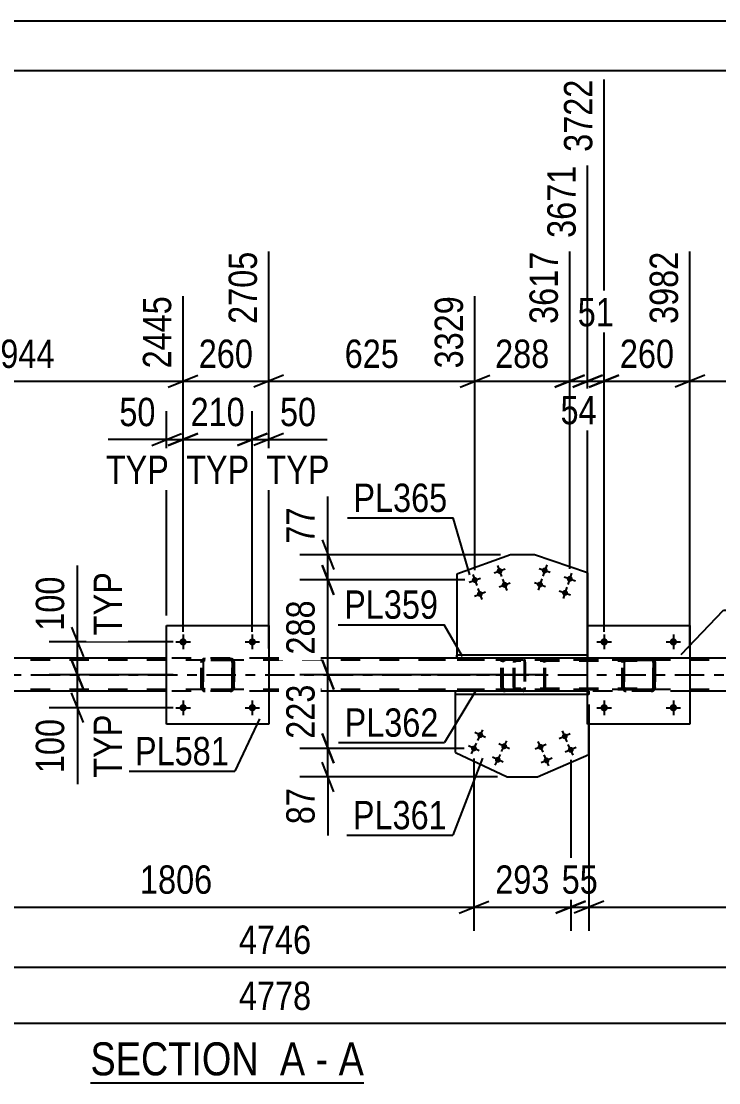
# Model space of a CAD drawing. Header units: millimetres. Extents: x 0 to 594, y 0 to 420.
# Drawn here: x 82.4 to 152.9, y 312.6 to 420 of the extents above; entities that cross this region are included whole.
import ezdxf

# ---------------------------------------------------------------- set-up
doc = ezdxf.new("R2010")
doc.units = ezdxf.units.MM
doc.linetypes.add('DXK_LINE_DOT2', pattern=[3.9198, 1.9599, -1.9599])
doc.linetypes.add('DXK_LINE_DOT3', pattern=[5.9187, 2.979, -0.9799, 0.9799, -0.9799])
doc.styles.add('Arial Narrow', font='ARIALN.TTF', dxfattribs={"height": 0.2})

# ---------------------------------------------------------------- blocks, each defined once
blk = doc.blocks.new('Unknown-570345895-1135 - 11720')
at = {"color": 5, "linetype": 'Continuous'}
for p, q in [((594, 420), (0, 420)), ((589, 415), (5, 415))]:
    blk.add_line(p, q, dxfattribs=at)
blk = doc.blocks.new('Unknown-570345895-11 - 4057')
at = {"color": 6, "linetype": 'Continuous'}
blk.add_line((89.39, 312.64), (117.03, 312.64), dxfattribs=at)
at = {"color": 0, "linetype": 'Continuous'}
for points in [[(107.49, 313.39), (107.49, 316.89), (89.39, 316.89), (89.39, 313.39)], [(111.1, 313.39), (111.1, 316.89), (108.54, 316.89), (108.54, 313.39)], [(113.43, 313.39), (113.43, 316.89), (112.15, 316.89), (112.15, 313.39)], [(117.03, 313.39), (117.03, 316.89), (114.48, 316.89), (114.48, 313.39)]]:
    blk.add_wipeout(points, dxfattribs=at)
at = {"color": 7, "linetype": 'Continuous', "style": 'Arial Narrow'}
for s, p in [('SECTION ', (89.39, 313.39)), ('A', (108.54, 313.39)), ('A', (114.48, 313.39)), ('-', (112.15, 313.39))]:
    blk.add_text(s, height=3.34, dxfattribs=at).set_placement(p)
blk = doc.blocks.new('Part-570345895-4153 - 4057')
at = {"color": 2, "linetype": 'Continuous'}
for p, q in [((126.44, 355.57), (126.44, 355.9)), ((126.44, 355.9), (126.44, 355.9)), ((139.64, 355.9), (126.44, 355.9)), ((126.44, 355.57), (126.44, 355.57)), ((139.64, 355.57), (126.44, 355.57)), ((139.64, 355.9), (139.64, 355.57))]:
    blk.add_line(p, q, dxfattribs=at)
at = {"color": 7, "linetype": 'DXK_LINE_DOT2'}
for p, q in [((126.44, 355.9), (126.44, 355.57)), ((139.64, 355.9), (139.64, 355.9)), ((139.64, 355.57), (139.64, 355.9)), ((139.64, 355.57), (139.64, 355.57))]:
    blk.add_line(p, q, dxfattribs=at)
blk = doc.blocks.new('Part-570345895-4148 - 4057')
at = {"color": 2, "linetype": 'Continuous'}
for p, q in [((131.85, 366.04), (126.44, 364.07)), ((134.27, 366.04), (131.85, 366.04)), ((139.64, 364.23), (134.27, 366.04)), ((126.44, 364.07), (126.44, 355.9)), ((139.64, 364.23), (139.64, 355.9))]:
    blk.add_line(p, q, dxfattribs=at)
at = {"color": 7, "linetype": 'DXK_LINE_DOT2'}
blk.add_line((139.64, 355.9), (126.44, 355.9), dxfattribs=at)
blk = doc.blocks.new('Part-570345895-4101 - 4057')
at = {"linetype": 'Continuous'}
blk.add_hatch(color=2, dxfattribs=at).paths.add_polyline_path([(165.46, 355.57), (164.66, 356.97), (166.26, 356.97)])
at = {"color": 2, "linetype": 'Continuous'}
for p, q in [((165.46, 355.57), (164.66, 356.97)), ((164.66, 356.97), (166.26, 356.97)), ((166.26, 356.97), (165.46, 355.57)), ((47.75, 355.57), (40.65, 355.57)), ((54.52, 355.57), (47.85, 355.57)), ((97.09, 355.57), (67.3, 355.57)), ((126.44, 355.57), (107.42, 355.57)), ((139.65, 355.57), (139.64, 355.57)), ((175.46, 355.57), (149.99, 355.57)), ((47.75, 352.23), (40.65, 352.23)), ((54.52, 352.23), (47.85, 352.23)), ((97.09, 352.23), (67.96, 352.23)), ((126.31, 352.23), (107.42, 352.23)), ((169.6, 352.23), (149.99, 352.23)), ((175.46, 352.23), (172.15, 352.23))]:
    blk.add_line(p, q, dxfattribs=at)
at = {"color": 7, "linetype": 'DXK_LINE_DOT2'}
for p, q in [((40.65, 355.57), (40.65, 352.23)), ((47.75, 355.37), (40.65, 355.37)), ((175.46, 355.37), (47.85, 355.37)), ((67.3, 355.57), (54.52, 355.57)), ((107.42, 355.57), (97.09, 355.57)), ((175.46, 355.57), (126.44, 355.57)), ((149.99, 355.57), (139.65, 355.57)), ((175.46, 352.23), (175.46, 355.57)), ((175.46, 355.57), (175.46, 355.57)), ((175.46, 355.57), (175.46, 352.23)), ((175.46, 355.37), (175.46, 355.37)), ((47.75, 352.43), (40.65, 352.43)), ((175.46, 352.43), (47.85, 352.43)), ((67.96, 352.23), (54.52, 352.23)), ((107.42, 352.23), (97.09, 352.23)), ((149.99, 352.23), (126.31, 352.23)), ((172.15, 352.23), (169.6, 352.23)), ((175.46, 352.43), (175.46, 352.43)), ((175.46, 352.23), (175.46, 352.23)), ((175.46, 352.23), (175.46, 352.23))]:
    blk.add_line(p, q, dxfattribs=at)
at = {"color": 7, "linetype": 'DXK_LINE_DOT3'}
for p, q in [((40.65, 353.9), (47.75, 353.9)), ((47.85, 353.9), (175.46, 353.9))]:
    blk.add_line(p, q, dxfattribs=at)
at = {"color": 2, "linetype": 'Continuous'}
blk.add_circle((165.46, 356.47), 1, dxfattribs=at)
blk = doc.blocks.new('Part-570345895-4185 - 4057')
at = {"color": 7, "linetype": 'DXK_LINE_DOT2'}
for p, q in [((143.4, 355.53), (143.55, 355.56)), ((143.55, 355.56), (143.4, 355.53)), ((143.55, 355.36), (143.48, 355.35)), ((146.09, 355.56), (143.55, 355.56)), ((146.09, 355.36), (143.55, 355.36)), ((146.09, 355.56), (146.24, 355.53)), ((146.24, 355.53), (146.09, 355.56)), ((146.16, 355.35), (146.09, 355.36)), ((143.15, 355.16), (143.18, 355.32)), ((143.18, 355.32), (143.15, 355.16)), ((143.15, 352.63), (143.15, 355.16)), ((143.15, 355.16), (143.15, 355.16)), ((143.15, 352.63), (143.15, 355.16)), ((143.35, 355.16), (143.37, 355.24)), ((143.37, 355.24), (143.35, 355.16)), ((143.35, 352.63), (143.35, 355.16)), ((143.35, 355.16), (143.35, 355.16)), ((143.35, 355.16), (143.35, 352.63)), ((143.37, 355.24), (143.41, 355.31)), ((143.41, 355.31), (143.37, 355.24)), ((143.41, 355.31), (143.48, 355.35)), ((146.23, 355.31), (146.16, 355.35)), ((146.23, 355.31), (146.27, 355.24)), ((146.27, 355.24), (146.23, 355.31)), ((146.27, 355.24), (146.29, 355.16)), ((146.29, 355.16), (146.27, 355.24)), ((146.29, 352.63), (146.29, 355.16)), ((146.29, 355.16), (146.29, 355.16)), ((146.29, 355.16), (146.29, 352.63)), ((146.46, 355.32), (146.49, 355.16)), ((146.49, 355.16), (146.46, 355.32)), ((146.49, 352.63), (146.49, 355.16)), ((146.49, 355.16), (146.49, 355.16)), ((146.49, 355.16), (146.49, 352.63)), ((143.15, 352.63), (143.15, 352.63)), ((143.18, 352.48), (143.15, 352.63)), ((143.15, 352.63), (143.18, 352.48)), ((143.35, 352.63), (143.35, 352.63)), ((143.37, 352.55), (143.35, 352.63)), ((143.35, 352.63), (143.37, 352.55)), ((143.41, 352.49), (143.37, 352.55)), ((143.37, 352.55), (143.41, 352.49)), ((143.55, 352.23), (143.4, 352.26)), ((143.4, 352.26), (143.55, 352.23)), ((143.48, 352.45), (143.41, 352.49)), ((143.55, 352.43), (143.48, 352.45)), ((146.09, 352.43), (143.55, 352.43)), ((146.09, 352.23), (143.55, 352.23)), ((146.16, 352.45), (146.09, 352.43)), ((146.24, 352.26), (146.09, 352.23)), ((146.09, 352.23), (146.24, 352.26)), ((146.23, 352.49), (146.16, 352.45)), ((146.27, 352.55), (146.23, 352.49)), ((146.23, 352.49), (146.27, 352.55)), ((146.29, 352.63), (146.27, 352.55)), ((146.27, 352.55), (146.29, 352.63)), ((146.29, 352.63), (146.29, 352.63)), ((146.49, 352.63), (146.46, 352.48)), ((146.46, 352.48), (146.49, 352.63)), ((146.49, 352.63), (146.49, 352.63))]:
    blk.add_line(p, q, dxfattribs=at)
at = {"color": 7, "linetype": 'DXK_LINE_DOT3'}
blk.add_line((144.82, 353.9), (144.82, 353.9), dxfattribs=at)
at = {"color": 7, "linetype": 'DXK_LINE_DOT2'}
for centre, start, end in [((143.55, 355.16), 112.5, 157.5), ((143.55, 355.16), 112.5, 157.5), ((146.09, 355.16), 22.5, 67.5), ((146.09, 355.16), 22.5, 67.5), ((143.55, 352.63), 202.5, 247.5), ((143.55, 352.63), 202.5, 247.5), ((146.09, 352.63), 292.5, 337.5), ((146.09, 352.63), 292.5, 337.5)]:
    blk.add_arc(centre, 0.4, start, end, dxfattribs=at)
blk = doc.blocks.new('Part-570345895-4121 - 4057')
at = {"color": 2, "linetype": 'Continuous'}
for p, q in [((126.31, 346.04), (126.31, 351.9)), ((139.78, 345.84), (139.78, 348.9)), ((126.31, 346.04), (131.53, 343.57)), ((134.59, 343.57), (139.78, 345.84)), ((131.53, 343.57), (134.59, 343.57))]:
    blk.add_line(p, q, dxfattribs=at)
at = {"color": 7, "linetype": 'DXK_LINE_DOT2'}
for p, q in [((139.78, 351.9), (126.31, 351.9)), ((139.78, 348.9), (139.78, 351.9))]:
    blk.add_line(p, q, dxfattribs=at)
blk = doc.blocks.new('Part-570345895-4190 - 4057')
at = {"color": 2, "linetype": 'Continuous'}
for p, q in [((139.65, 348.9), (139.65, 358.9)), ((139.65, 358.9), (149.99, 358.9)), ((149.99, 358.9), (149.99, 348.9)), ((149.99, 348.9), (139.65, 348.9))]:
    blk.add_line(p, q, dxfattribs=at)
blk = doc.blocks.new('Bolt-570345895-4126 - 4057')
at = {"linetype": 'Continuous'}
for points in [[(135.6, 364.36, -1), (135.03, 364.55, -1)], [(135.12, 362.94, -1), (134.55, 363.13, -1)], [(138.13, 363.51, -1), (137.56, 363.7, -1)], [(137.65, 362.09, -1), (137.08, 362.28, -1)]]:
    blk.add_hatch(color=1, dxfattribs=at).paths.add_polyline_path(points)
at = {"color": 1, "linetype": 'Continuous'}
for p, q in [((135.51, 365.03), (135.12, 363.89)), ((134.75, 364.65), (135.88, 364.27)), ((138.03, 364.17), (137.65, 363.04)), ((134.27, 363.23), (135.4, 362.84)), ((135.03, 363.61), (134.64, 362.47)), ((137.27, 363.8), (138.41, 363.41)), ((136.79, 362.38), (137.93, 361.99)), ((137.55, 362.75), (137.17, 361.62))]:
    blk.add_line(p, q, dxfattribs=at)
blk = doc.blocks.new('Bolt-570345895-4191 - 4057')
at = {"linetype": 'Continuous'}
for points in [[(141.69, 350.57, -1), (140.95, 350.57, -1)], [(148.69, 350.57, -1), (147.95, 350.57, -1)]]:
    blk.add_hatch(color=1, dxfattribs=at).paths.add_polyline_path(points)
at = {"color": 1, "linetype": 'Continuous'}
for p, q in [((141.32, 351.3), (141.32, 349.83)), ((148.32, 351.3), (148.32, 349.83)), ((140.59, 350.57), (142.05, 350.57)), ((147.59, 350.57), (149.05, 350.57))]:
    blk.add_line(p, q, dxfattribs=at)
blk = doc.blocks.new('Bolt-570345895-4127 - 4057')
at = {"linetype": 'Continuous'}
for points in [[(137.07, 347.56, -1), (137.61, 347.8, -1)], [(134.62, 346.49, -1), (135.17, 346.73, -1)], [(137.67, 346.19, -1), (138.22, 346.43, -1)], [(135.22, 345.12, -1), (135.77, 345.36, -1)]]:
    blk.add_hatch(color=1, dxfattribs=at).paths.add_polyline_path(points)
at = {"color": 1, "linetype": 'Continuous'}
for p, q in [((137.89, 347.92), (136.79, 347.44)), ((137.58, 347.13), (137.1, 348.23)), ((135.45, 346.85), (134.35, 346.37)), ((135.14, 346.06), (134.66, 347.16)), ((138.18, 345.76), (137.7, 346.86)), ((135.74, 344.69), (135.26, 345.79)), ((138.49, 346.55), (137.39, 346.07)), ((136.05, 345.48), (134.95, 345))]:
    blk.add_line(p, q, dxfattribs=at)
blk = doc.blocks.new('Bolt-570345895-4192 - 4057')
at = {"linetype": 'Continuous'}
for points in [[(141.69, 357.23, -1), (140.95, 357.23, -1)], [(148.69, 357.23, -1), (147.95, 357.23, -1)]]:
    blk.add_hatch(color=1, dxfattribs=at).paths.add_polyline_path(points)
at = {"color": 1, "linetype": 'Continuous'}
for p, q in [((141.32, 357.97), (141.32, 356.5)), ((148.32, 357.97), (148.32, 356.5)), ((140.59, 357.23), (142.05, 357.23)), ((147.59, 357.23), (149.05, 357.23))]:
    blk.add_line(p, q, dxfattribs=at)
blk = doc.blocks.new('Bolt-570345895-4128 - 4057')
at = {"linetype": 'Continuous'}
for points in [[(131.03, 364.51, -1), (130.47, 364.3, -1)], [(128.53, 363.59, -1), (127.96, 363.39, -1)], [(131.55, 363.1, -1), (130.98, 362.89, -1)], [(129.04, 362.18, -1), (128.48, 361.98, -1)]]:
    blk.add_hatch(color=1, dxfattribs=at).paths.add_polyline_path(points)
at = {"color": 1, "linetype": 'Continuous'}
for p, q in [((128.04, 364.05), (128.45, 362.93)), ((130.19, 364.2), (131.32, 364.61)), ((130.55, 364.97), (130.96, 363.84)), ((127.68, 363.28), (128.81, 363.69)), ((130.7, 362.79), (131.83, 363.2)), ((131.06, 363.56), (131.47, 362.43)), ((128.2, 361.87), (129.32, 362.29)), ((128.55, 362.64), (128.97, 361.52))]:
    blk.add_line(p, q, dxfattribs=at)
blk = doc.blocks.new('Bolt-570345895-4129 - 4057')
at = {"linetype": 'Continuous'}
for points in [[(128.53, 347.94, -1), (129.07, 347.68, -1)], [(130.94, 346.8, -1), (131.48, 346.54, -1)], [(127.89, 346.58, -1), (128.43, 346.32, -1)], [(130.3, 345.44, -1), (130.84, 345.18, -1)]]:
    blk.add_hatch(color=1, dxfattribs=at).paths.add_polyline_path(points)
at = {"color": 1, "linetype": 'Continuous'}
for p, q in [((129.34, 347.55), (128.26, 348.07)), ((128.55, 347.27), (129.06, 348.35)), ((127.9, 345.91), (128.42, 347)), ((131.75, 346.41), (130.67, 346.92)), ((130.96, 346.13), (131.47, 347.21)), ((128.7, 346.2), (127.62, 346.71)), ((130.31, 344.77), (130.83, 345.85)), ((131.11, 345.06), (130.03, 345.57))]:
    blk.add_line(p, q, dxfattribs=at)
blk = doc.blocks.new('Bolt-570345895-4130 - 4057')
at = {"linetype": 'Continuous'}
for points in [[(99.12, 357.23, -1), (98.39, 357.23, -1)], [(106.12, 357.23, -1), (105.39, 357.23, -1)]]:
    blk.add_hatch(color=1, dxfattribs=at).paths.add_polyline_path(points)
at = {"color": 1, "linetype": 'Continuous'}
for p, q in [((98.75, 357.97), (98.75, 356.5)), ((105.75, 357.97), (105.75, 356.5)), ((98.02, 357.23), (99.49, 357.23)), ((105.02, 357.23), (106.49, 357.23))]:
    blk.add_line(p, q, dxfattribs=at)
blk = doc.blocks.new('Bolt-570345895-4131 - 4057')
at = {"linetype": 'Continuous'}
for points in [[(99.12, 350.57, -1), (98.39, 350.57, -1)], [(106.12, 350.57, -1), (105.39, 350.57, -1)]]:
    blk.add_hatch(color=1, dxfattribs=at).paths.add_polyline_path(points)
at = {"color": 1, "linetype": 'Continuous'}
for p, q in [((98.75, 351.3), (98.75, 349.83)), ((105.75, 351.3), (105.75, 349.83)), ((98.02, 350.57), (99.49, 350.57)), ((105.02, 350.57), (106.49, 350.57))]:
    blk.add_line(p, q, dxfattribs=at)
blk = doc.blocks.new('Part-570345895-4158 - 4057')
at = {"color": 2, "linetype": 'Continuous'}
for p, q in [((139.65, 352.23), (126.31, 352.23)), ((126.31, 351.9), (126.31, 352.23)), ((139.65, 351.9), (126.31, 351.9))]:
    blk.add_line(p, q, dxfattribs=at)
at = {"color": 7, "linetype": 'DXK_LINE_DOT2'}
for p, q in [((126.31, 351.9), (126.31, 352.23)), ((139.78, 352.23), (139.65, 352.23)), ((139.78, 351.9), (139.78, 352.23)), ((139.78, 352.23), (139.78, 352.23)), ((139.78, 352.23), (139.78, 351.9)), ((139.78, 351.9), (139.65, 351.9)), ((139.78, 351.9), (139.78, 351.9))]:
    blk.add_line(p, q, dxfattribs=at)
blk = doc.blocks.new('Part-570345895-4163 - 4057')
at = {"color": 2, "linetype": 'Continuous'}
for p, q in [((97.09, 348.9), (97.09, 358.9)), ((97.09, 358.9), (107.42, 358.9)), ((107.42, 358.9), (107.42, 348.9)), ((107.42, 348.9), (97.09, 348.9))]:
    blk.add_line(p, q, dxfattribs=at)
blk = doc.blocks.new('Part-570345895-4164 - 4057')
at = {"color": 7, "linetype": 'DXK_LINE_DOT2'}
for p, q in [((100.83, 355.53), (100.99, 355.56)), ((100.99, 355.56), (100.83, 355.53)), ((100.99, 355.36), (100.91, 355.35)), ((103.52, 355.56), (100.99, 355.56)), ((103.52, 355.36), (100.99, 355.36)), ((103.52, 355.56), (103.67, 355.53)), ((103.67, 355.53), (103.52, 355.56)), ((103.6, 355.35), (103.52, 355.36)), ((100.59, 355.16), (100.62, 355.32)), ((100.62, 355.32), (100.59, 355.16)), ((100.59, 352.63), (100.59, 355.16)), ((100.59, 355.16), (100.59, 355.16)), ((100.59, 352.63), (100.59, 355.16)), ((100.79, 355.16), (100.8, 355.24)), ((100.8, 355.24), (100.79, 355.16)), ((100.79, 352.63), (100.79, 355.16)), ((100.79, 355.16), (100.79, 355.16)), ((100.79, 355.16), (100.79, 352.63)), ((100.8, 355.24), (100.85, 355.31)), ((100.85, 355.31), (100.8, 355.24)), ((100.85, 355.31), (100.91, 355.35)), ((103.66, 355.31), (103.6, 355.35)), ((103.66, 355.31), (103.71, 355.24)), ((103.71, 355.24), (103.66, 355.31)), ((103.71, 355.24), (103.72, 355.16)), ((103.72, 355.16), (103.71, 355.24)), ((103.72, 352.63), (103.72, 355.16)), ((103.72, 355.16), (103.72, 355.16)), ((103.72, 355.16), (103.72, 352.63)), ((103.89, 355.32), (103.92, 355.16)), ((103.92, 355.16), (103.89, 355.32)), ((103.92, 352.63), (103.92, 355.16)), ((103.92, 355.16), (103.92, 355.16)), ((103.92, 355.16), (103.92, 352.63)), ((100.59, 352.63), (100.59, 352.63)), ((100.62, 352.48), (100.59, 352.63)), ((100.59, 352.63), (100.62, 352.48)), ((100.79, 352.63), (100.79, 352.63)), ((100.8, 352.55), (100.79, 352.63)), ((100.79, 352.63), (100.8, 352.55)), ((100.85, 352.49), (100.8, 352.55)), ((100.8, 352.55), (100.85, 352.49)), ((100.99, 352.23), (100.83, 352.26)), ((100.83, 352.26), (100.99, 352.23)), ((100.91, 352.45), (100.85, 352.49)), ((100.99, 352.43), (100.91, 352.45)), ((103.52, 352.43), (100.99, 352.43)), ((103.52, 352.23), (100.99, 352.23)), ((103.6, 352.45), (103.52, 352.43)), ((103.67, 352.26), (103.52, 352.23)), ((103.52, 352.23), (103.67, 352.26)), ((103.66, 352.49), (103.6, 352.45)), ((103.71, 352.55), (103.66, 352.49)), ((103.66, 352.49), (103.71, 352.55)), ((103.72, 352.63), (103.71, 352.55)), ((103.71, 352.55), (103.72, 352.63)), ((103.72, 352.63), (103.72, 352.63)), ((103.92, 352.63), (103.89, 352.48)), ((103.89, 352.48), (103.92, 352.63)), ((103.92, 352.63), (103.92, 352.63))]:
    blk.add_line(p, q, dxfattribs=at)
at = {"color": 7, "linetype": 'DXK_LINE_DOT3'}
blk.add_line((102.25, 353.9), (102.25, 353.9), dxfattribs=at)
at = {"color": 7, "linetype": 'DXK_LINE_DOT2'}
for centre, start, end in [((100.99, 355.16), 112.5, 157.5), ((100.99, 355.16), 112.5, 157.5), ((103.52, 355.16), 22.5, 67.5), ((103.52, 355.16), 22.5, 67.5), ((100.99, 352.63), 202.5, 247.5), ((100.99, 352.63), 202.5, 247.5), ((103.52, 352.63), 292.5, 337.5), ((103.52, 352.63), 292.5, 337.5)]:
    blk.add_arc(centre, 0.4, start, end, dxfattribs=at)
blk = doc.blocks.new('Part-570345895-4170 - 4057')
at = {"color": 7, "linetype": 'DXK_LINE_DOT2'}
for p, q in [((132.43, 355.42), (132.32, 355.4)), ((144.66, 355.42), (132.43, 355.42)), ((135.22, 355.4), (135.11, 355.42)), ((132.16, 355.24), (132.15, 355.16)), ((132.15, 352.64), (132.15, 355.16)), ((132.17, 355.26), (132.16, 355.24)), ((132.29, 355.16), (132.3, 355.21)), ((132.29, 352.64), (132.29, 355.16)), ((132.3, 355.21), (132.33, 355.25)), ((132.33, 355.25), (132.37, 355.28)), ((132.37, 355.28), (132.43, 355.29)), ((144.66, 355.29), (132.43, 355.29)), ((135.11, 355.29), (135.16, 355.28)), ((135.16, 355.28), (135.21, 355.25)), ((135.21, 355.25), (135.24, 355.21)), ((135.24, 355.21), (135.25, 355.16)), ((135.25, 352.64), (135.25, 355.16)), ((135.37, 355.24), (135.37, 355.26)), ((135.39, 355.16), (135.37, 355.24)), ((135.39, 352.64), (135.39, 355.16)), ((132.15, 352.64), (132.17, 352.54)), ((132.3, 352.59), (132.29, 352.64)), ((132.33, 352.55), (132.3, 352.59)), ((132.32, 352.4), (132.43, 352.37)), ((132.37, 352.52), (132.33, 352.55)), ((132.43, 352.51), (132.37, 352.52)), ((144.66, 352.51), (132.43, 352.51)), ((144.66, 352.37), (132.43, 352.37)), ((135.16, 352.52), (135.11, 352.51)), ((135.11, 352.37), (135.22, 352.4)), ((135.21, 352.55), (135.16, 352.52)), ((135.24, 352.59), (135.21, 352.55)), ((135.25, 352.64), (135.24, 352.59)), ((135.37, 352.54), (135.39, 352.64))]:
    blk.add_line(p, q, dxfattribs=at)
for centre, start, end in [((132.42, 355.15), 110.7583, 155.68), ((132.42, 352.65), 204.32, 249.2417), ((135.12, 352.65), 290.7583, 335.68)]:
    blk.add_arc(centre, 0.276, start, end, dxfattribs=at)
blk = doc.blocks.new('Part-570345895-4184 - 4057')
at = {"color": 7, "linetype": 'DXK_LINE_DOT2'}
for p, q in [((133.13, 355.57), (123.13, 355.57)), ((133.13, 355.37), (123.13, 355.37)), ((131.32, 355.57), (131.16, 355.54)), ((131.24, 355.35), (131.32, 355.37)), ((132.15, 355.57), (132.15, 355.37)), ((133.21, 355.54), (133.13, 355.57)), ((133.13, 355.37), (133.17, 355.35)), ((133.29, 355.45), (133.21, 355.54)), ((133.34, 355.32), (133.29, 355.45)), ((130.93, 355.31), (130.9, 355.17)), ((130.9, 352.63), (130.9, 355.17)), ((130.93, 355.32), (130.93, 355.31)), ((131.11, 355.17), (131.12, 355.24)), ((131.11, 352.63), (131.11, 355.17)), ((131.12, 355.24), (131.17, 355.31)), ((131.17, 355.31), (131.24, 355.35)), ((133.17, 355.35), (133.21, 355.31)), ((133.21, 355.31), (133.23, 355.24)), ((133.23, 355.24), (133.24, 355.17)), ((133.24, 355.17), (133.24, 352.63)), ((133.35, 355.17), (133.34, 355.32)), ((133.35, 355.17), (133.35, 352.63)), ((133.13, 352.43), (123.13, 352.43)), ((133.13, 352.23), (123.13, 352.23)), ((130.9, 352.63), (130.93, 352.48)), ((131.12, 352.56), (131.11, 352.63)), ((131.17, 352.49), (131.12, 352.56)), ((131.16, 352.26), (131.32, 352.23)), ((131.24, 352.45), (131.17, 352.49)), ((131.32, 352.43), (131.24, 352.45)), ((132.15, 352.23), (132.15, 352.43)), ((133.17, 352.45), (133.13, 352.43)), ((133.13, 352.23), (133.21, 352.26)), ((133.21, 352.49), (133.17, 352.45)), ((133.23, 352.56), (133.21, 352.49)), ((133.21, 352.26), (133.29, 352.35)), ((133.24, 352.63), (133.23, 352.56)), ((133.29, 352.35), (133.34, 352.48)), ((133.34, 352.48), (133.35, 352.63))]:
    blk.add_line(p, q, dxfattribs=at)
at = {"color": 7, "linetype": 'DXK_LINE_DOT3'}
blk.add_line((124.46, 353.9), (135.39, 353.9), dxfattribs=at)
at = {"color": 7, "linetype": 'DXK_LINE_DOT2'}
for centre, start, end in [((131.3, 355.15), 111.1941, 156.1506), ((131.3, 352.65), 203.8494, 248.8059)]:
    blk.add_arc(centre, 0.41, start, end, dxfattribs=at)
blk = doc.blocks.new('StraightDimension-570345895-4300 - 4057')
at = {"color": 7, "linetype": 'Continuous'}
for p, q in [((67.96, 350.9), (67.96, 328.01)), ((128.16, 345.45), (128.16, 328.01)), ((69.46, 331.01), (66.46, 329.81)), ((126.66, 329.81), (129.66, 331.01)), ((67.96, 330.41), (128.16, 330.41))]:
    blk.add_line(p, q, dxfattribs=at)
at = {"color": 0}
blk.add_wipeout([(102.32, 331.16), (102.32, 335.36), (93.8, 335.36), (93.8, 331.16)], dxfattribs=at)
at = {"color": 3, "style": 'Arial Narrow'}
blk.add_text('1806', height=2.863, dxfattribs=at).set_placement((94.4, 331.76))
blk = doc.blocks.new('StraightDimension-570345895-4306 - 4057')
at = {"color": 7, "linetype": 'Continuous'}
for p, q in [((128.16, 345.45), (128.16, 328.01)), ((137.94, 345.31), (137.94, 328.01)), ((126.66, 329.81), (129.66, 331.01)), ((139.44, 331.01), (136.44, 329.81)), ((128.16, 330.41), (137.94, 330.41))]:
    blk.add_line(p, q, dxfattribs=at)
at = {"color": 0}
blk.add_wipeout([(136.39, 331.16), (136.39, 335.36), (129.71, 335.36), (129.71, 331.16)], dxfattribs=at)
at = {"color": 3, "style": 'Arial Narrow'}
blk.add_text('293', height=2.863, dxfattribs=at).set_placement((130.31, 331.76))
blk = doc.blocks.new('StraightDimension-570345895-4314 - 4057')
at = {"color": 7, "linetype": 'Continuous'}
for p, q in [((139.78, 350.9), (139.78, 328.01)), ((137.94, 345.31), (137.94, 328.01)), ((136.44, 329.81), (139.44, 331.01)), ((141.28, 331.01), (138.28, 329.81)), ((137.94, 330.41), (139.78, 330.41))]:
    blk.add_line(p, q, dxfattribs=at)
at = {"color": 0}
blk.add_wipeout([(141.29, 331.16), (141.29, 335.36), (136.43, 335.36), (136.43, 331.16)], dxfattribs=at)
at = {"color": 3, "style": 'Arial Narrow'}
blk.add_text('55', height=2.863, dxfattribs=at).set_placement((137.03, 331.76))
blk = doc.blocks.new('StraightDimension-570345895-11603 - 4057')
at = {"color": 7, "linetype": 'Continuous'}
for p, q in [((88.08, 357.23), (88.08, 364.97)), ((88.08, 357.23), (88.08, 364.97)), ((87.48, 358.73), (88.68, 355.73)), ((97.75, 357.23), (85.23, 357.23)), ((88.08, 353.9), (88.08, 357.23)), ((88.68, 352.4), (87.48, 355.4)), ((97.75, 353.9), (85.23, 353.9))]:
    blk.add_line(p, q, dxfattribs=at)
at = {"color": 0}
blk.add_wipeout([(87.33, 364.44), (83.13, 364.44), (83.13, 357.76), (87.33, 357.76)], dxfattribs=at)
at = {"color": 0, "linetype": 'Continuous'}
blk.add_wipeout([(93.18, 364.89), (88.98, 364.89), (88.98, 357.3), (93.18, 357.3)], dxfattribs=at)
at = {"color": 3, "linetype": 'Continuous', "style": 'Arial Narrow'}
blk.add_text('TYP', height=2.863, rotation=90.0002, dxfattribs=at).set_placement((92.58, 357.9))
at = {"color": 3, "style": 'Arial Narrow'}
blk.add_text('100', height=2.863, rotation=90.0002, dxfattribs=at).set_placement((86.73, 358.36))
blk = doc.blocks.new('StraightDimension-570345895-4320 - 4057')
at = {"color": 7, "linetype": 'Continuous'}
for p, q in [((175.46, 351.23), (175.46, 328.01)), ((139.78, 350.9), (139.78, 328.01)), ((141.28, 331.01), (138.28, 329.81)), ((173.96, 329.81), (176.96, 331.01)), ((139.78, 330.41), (175.46, 330.41))]:
    blk.add_line(p, q, dxfattribs=at)
at = {"color": 0}
blk.add_wipeout([(161.88, 331.16), (161.88, 335.36), (153.36, 335.36), (153.36, 331.16)], dxfattribs=at)
at = {"color": 3, "style": 'Arial Narrow'}
blk.add_text('1070', height=2.863, dxfattribs=at).set_placement((153.96, 331.76))
blk = doc.blocks.new('StraightDimension-570345895-4335 - 4057')
at = {"color": 7, "linetype": 'Continuous'}
for p, q in [((40.65, 347.48), (40.65, 321.93)), ((175.46, 347.48), (175.46, 321.93)), ((42.15, 324.93), (39.15, 323.73)), ((40.65, 324.33), (175.46, 324.33)), ((173.96, 323.73), (176.96, 324.93))]:
    blk.add_line(p, q, dxfattribs=at)
at = {"color": 0}
blk.add_wipeout([(112.31, 325.08), (112.31, 329.28), (103.8, 329.28), (103.8, 325.08)], dxfattribs=at)
at = {"color": 3, "style": 'Arial Narrow'}
blk.add_text('4746', height=2.863, dxfattribs=at).set_placement((104.4, 325.68))
blk = doc.blocks.new('StraightDimension-570345895-4377 - 4057')
at = {"color": 7, "linetype": 'Continuous'}
for p, q in [((40.12, 347.48), (40.12, 316.26)), ((175.99, 347.48), (175.99, 316.26)), ((41.62, 319.26), (38.62, 318.06)), ((174.49, 318.06), (177.49, 319.26)), ((40.12, 318.66), (175.99, 318.66))]:
    blk.add_line(p, q, dxfattribs=at)
at = {"color": 0}
blk.add_wipeout([(112.31, 319.41), (112.31, 323.61), (103.8, 323.61), (103.8, 319.41)], dxfattribs=at)
at = {"color": 3, "style": 'Arial Narrow'}
blk.add_text('4778', height=2.863, dxfattribs=at).set_placement((104.4, 320.01))
blk = doc.blocks.new('StraightDimension-570345895-4429 - 4057')
at = {"color": 7, "linetype": 'Continuous'}
for p, q in [((113.4, 366.04), (113.4, 371.95)), ((113.4, 366.04), (113.4, 371.95)), ((112.8, 367.54), (114, 364.54)), ((130.85, 366.04), (110.55, 366.04)), ((113.4, 363.49), (113.4, 366.04)), ((114, 361.99), (112.8, 364.99)), ((127.25, 363.49), (110.55, 363.49))]:
    blk.add_line(p, q, dxfattribs=at)
at = {"color": 0}
blk.add_wipeout([(112.65, 371.42), (108.45, 371.42), (108.45, 366.57), (112.65, 366.57)], dxfattribs=at)
at = {"color": 3, "style": 'Arial Narrow'}
blk.add_text('77', height=2.863, rotation=90.0002, dxfattribs=at).set_placement((112.05, 367.17))
blk = doc.blocks.new('StraightDimension-570345895-4439 - 4057')
at = {"color": 7, "linetype": 'Continuous'}
for p, q in [((112.8, 364.99), (114, 361.99)), ((127.25, 363.49), (110.55, 363.49)), ((113.4, 353.9), (113.4, 363.49)), ((114, 352.4), (112.8, 355.4)), ((135.2, 353.9), (110.55, 353.9))]:
    blk.add_line(p, q, dxfattribs=at)
at = {"color": 0}
blk.add_wipeout([(112.65, 362.04), (108.45, 362.04), (108.45, 355.35), (112.65, 355.35)], dxfattribs=at)
at = {"color": 3, "style": 'Arial Narrow'}
blk.add_text('288', height=2.863, rotation=90.0002, dxfattribs=at).set_placement((112.05, 355.95))
blk = doc.blocks.new('StraightDimension-570345895-4452 - 4057')
at = {"color": 7, "linetype": 'Continuous'}
for p, q in [((112.8, 355.4), (114, 352.4)), ((135.2, 353.9), (110.55, 353.9)), ((113.4, 346.45), (113.4, 353.9)), ((114, 344.95), (112.8, 347.95)), ((127.16, 346.45), (110.55, 346.45))]:
    blk.add_line(p, q, dxfattribs=at)
at = {"color": 0}
blk.add_wipeout([(112.65, 353.52), (108.45, 353.52), (108.45, 346.83), (112.65, 346.83)], dxfattribs=at)
at = {"color": 3, "style": 'Arial Narrow'}
blk.add_text('223', height=2.863, rotation=90.0002, dxfattribs=at).set_placement((112.05, 347.43))
blk = doc.blocks.new('StraightDimension-570345895-4465 - 4057')
at = {"color": 7, "linetype": 'Continuous'}
for p, q in [((112.8, 347.95), (114, 344.95)), ((127.16, 346.45), (110.55, 346.45)), ((113.4, 343.57), (113.4, 346.45)), ((114, 342.07), (112.8, 345.07)), ((130.53, 343.57), (110.55, 343.57)), ((113.4, 343.57), (113.4, 337.66)), ((113.4, 343.57), (113.4, 337.66))]:
    blk.add_line(p, q, dxfattribs=at)
at = {"color": 0}
blk.add_wipeout([(112.65, 343.04), (108.45, 343.04), (108.45, 338.19), (112.65, 338.19)], dxfattribs=at)
at = {"color": 3, "style": 'Arial Narrow'}
blk.add_text('87', height=2.863, rotation=90.0002, dxfattribs=at).set_placement((112.05, 338.79))
blk = doc.blocks.new('StraightDimension-570345895-11432 - 4057')
at = {"color": 7, "linetype": 'Continuous'}
for p, q in [((149.99, 356.57), (149.99, 396.7)), ((175.46, 356.57), (175.46, 392.2)), ((151.49, 384.19), (148.49, 382.99)), ((149.99, 383.59), (175.46, 383.59)), ((173.96, 382.99), (176.96, 384.19))]:
    blk.add_line(p, q, dxfattribs=at)
at = {"color": 0}
blk.add_wipeout([(166.07, 384.34), (166.07, 388.54), (159.38, 388.54), (159.38, 384.34)], dxfattribs=at)
at = {"color": 3, "style": 'Arial Narrow'}
blk.add_text('764', height=2.863, dxfattribs=at).set_placement((159.98, 384.94))
at = {"color": 0, "linetype": 'Continuous'}
blk.add_wipeout([(174.86, 392.8), (170.66, 392.8), (170.66, 384.29), (174.86, 384.29)], dxfattribs=at)
at = {"color": 3, "linetype": 'Continuous', "style": 'Arial Narrow'}
blk.add_text('4746', height=2.863, rotation=90.0002, dxfattribs=at).set_placement((174.26, 384.89))
blk = doc.blocks.new('StraightDimension-570345895-11433 - 4057')
at = {"color": 7, "linetype": 'Continuous'}
for p, q in [((141.32, 358.23), (141.32, 414.1)), ((149.99, 356.57), (149.99, 396.7)), ((139.82, 382.99), (142.82, 384.19)), ((141.32, 383.59), (149.99, 383.59)), ((151.49, 384.19), (148.49, 382.99))]:
    blk.add_line(p, q, dxfattribs=at)
at = {"color": 0}
blk.add_wipeout([(149, 384.34), (149, 388.54), (142.31, 388.54), (142.31, 384.34)], dxfattribs=at)
at = {"color": 3, "style": 'Arial Narrow'}
blk.add_text('260', height=2.863, dxfattribs=at).set_placement((142.91, 384.94))
at = {"color": 0, "linetype": 'Continuous'}
blk.add_wipeout([(149.39, 397.3), (145.19, 397.3), (145.19, 388.79), (149.39, 388.79)], dxfattribs=at)
at = {"color": 3, "linetype": 'Continuous', "style": 'Arial Narrow'}
blk.add_text('3982', height=2.863, rotation=90.0002, dxfattribs=at).set_placement((148.79, 389.39))
blk = doc.blocks.new('StraightDimension-570345895-11434 - 4057')
at = {"color": 7, "linetype": 'Continuous'}
for p, q in [((141.32, 358.23), (141.32, 414.1)), ((139.64, 356.9), (139.64, 405.4)), ((138.14, 382.99), (141.14, 384.19)), ((139.64, 383.59), (141.32, 383.59)), ((142.82, 384.19), (139.82, 382.99))]:
    blk.add_line(p, q, dxfattribs=at)
at = {"color": 0, "linetype": 'Continuous'}
blk.add_wipeout([(140.72, 414.7), (136.52, 414.7), (136.52, 406.19), (140.72, 406.19)], dxfattribs=at)
at = {"color": 3, "linetype": 'Continuous', "style": 'Arial Narrow'}
blk.add_text('3722', height=2.863, rotation=90.0002, dxfattribs=at).set_placement((140.12, 406.79))
at = {"color": 0}
blk.add_wipeout([(142.91, 388.54), (142.91, 392.74), (138.05, 392.74), (138.05, 388.54)], dxfattribs=at)
at = {"color": 3, "style": 'Arial Narrow'}
blk.add_text('51', height=2.863, dxfattribs=at).set_placement((138.65, 389.14))
blk = doc.blocks.new('StraightDimension-570345895-11435 - 4057')
at = {"color": 7, "linetype": 'Continuous'}
for p, q in [((139.64, 356.9), (139.64, 405.4)), ((137.84, 364.61), (137.84, 396.7)), ((136.34, 382.99), (139.34, 384.19)), ((137.84, 383.59), (139.64, 383.59)), ((141.14, 384.19), (138.14, 382.99))]:
    blk.add_line(p, q, dxfattribs=at)
at = {"color": 0, "linetype": 'Continuous'}
blk.add_wipeout([(139.04, 406), (134.84, 406), (134.84, 397.49), (139.04, 397.49)], dxfattribs=at)
at = {"color": 3, "linetype": 'Continuous', "style": 'Arial Narrow'}
blk.add_text('3671', height=2.863, rotation=90.0002, dxfattribs=at).set_placement((138.44, 398.09))
at = {"color": 0}
blk.add_wipeout([(141.17, 378.64), (141.17, 382.84), (136.31, 382.84), (136.31, 378.64)], dxfattribs=at)
at = {"color": 3, "style": 'Arial Narrow'}
blk.add_text('54', height=2.863, dxfattribs=at).set_placement((136.91, 379.24))
blk = doc.blocks.new('StraightDimension-570345895-11436 - 4057')
at = {"color": 7, "linetype": 'Continuous'}
for p, q in [((137.84, 364.61), (137.84, 396.7)), ((128.25, 364.49), (128.25, 392.2)), ((126.75, 382.99), (129.75, 384.19)), ((128.25, 383.59), (137.84, 383.59)), ((139.34, 384.19), (136.34, 382.99))]:
    blk.add_line(p, q, dxfattribs=at)
at = {"color": 0}
blk.add_wipeout([(136.39, 384.34), (136.39, 388.54), (129.7, 388.54), (129.7, 384.34)], dxfattribs=at)
at = {"color": 3, "style": 'Arial Narrow'}
blk.add_text('288', height=2.863, dxfattribs=at).set_placement((130.3, 384.94))
at = {"color": 0, "linetype": 'Continuous'}
blk.add_wipeout([(137.24, 397.3), (133.04, 397.3), (133.04, 388.79), (137.24, 388.79)], dxfattribs=at)
at = {"color": 3, "linetype": 'Continuous', "style": 'Arial Narrow'}
blk.add_text('3617', height=2.863, rotation=90.0002, dxfattribs=at).set_placement((136.64, 389.39))
blk = doc.blocks.new('StraightDimension-570345895-11437 - 4057')
at = {"color": 7, "linetype": 'Continuous'}
for p, q in [((107.42, 356.57), (107.42, 396.7)), ((128.25, 364.49), (128.25, 392.2)), ((108.92, 384.19), (105.92, 382.99)), ((107.42, 383.59), (128.25, 383.59)), ((126.75, 382.99), (129.75, 384.19))]:
    blk.add_line(p, q, dxfattribs=at)
at = {"color": 0}
blk.add_wipeout([(121.18, 384.34), (121.18, 388.54), (114.49, 388.54), (114.49, 384.34)], dxfattribs=at)
at = {"color": 3, "style": 'Arial Narrow'}
blk.add_text('625', height=2.863, dxfattribs=at).set_placement((115.09, 384.94))
at = {"color": 0, "linetype": 'Continuous'}
blk.add_wipeout([(127.65, 392.8), (123.45, 392.8), (123.45, 384.29), (127.65, 384.29)], dxfattribs=at)
at = {"color": 3, "linetype": 'Continuous', "style": 'Arial Narrow'}
blk.add_text('3329', height=2.863, rotation=90.0002, dxfattribs=at).set_placement((127.05, 384.89))
blk = doc.blocks.new('StraightDimension-570345895-11438 - 4057')
at = {"color": 7, "linetype": 'Continuous'}
for p, q in [((107.42, 356.57), (107.42, 396.7)), ((98.75, 358.23), (98.75, 392.2)), ((97.25, 382.99), (100.25, 384.19)), ((98.75, 383.59), (107.42, 383.59)), ((108.92, 384.19), (105.92, 382.99))]:
    blk.add_line(p, q, dxfattribs=at)
at = {"color": 0}
blk.add_wipeout([(106.43, 384.34), (106.43, 388.54), (99.74, 388.54), (99.74, 384.34)], dxfattribs=at)
at = {"color": 3, "style": 'Arial Narrow'}
blk.add_text('260', height=2.863, dxfattribs=at).set_placement((100.34, 384.94))
at = {"color": 0, "linetype": 'Continuous'}
blk.add_wipeout([(106.82, 397.3), (102.62, 397.3), (102.62, 388.79), (106.82, 388.79)], dxfattribs=at)
at = {"color": 3, "linetype": 'Continuous', "style": 'Arial Narrow'}
blk.add_text('2705', height=2.863, rotation=90.0002, dxfattribs=at).set_placement((106.22, 389.39))
blk = doc.blocks.new('StraightDimension-570345895-11552 - 4057')
at = {"color": 7, "linetype": 'Continuous'}
for p, q in [((98.75, 358.23), (98.75, 380.55)), ((105.75, 358.23), (105.75, 380.55)), ((97.25, 377.1), (100.25, 378.3)), ((107.25, 378.3), (104.25, 377.1)), ((98.75, 377.7), (105.75, 377.7))]:
    blk.add_line(p, q, dxfattribs=at)
at = {"color": 0}
blk.add_wipeout([(105.6, 378.45), (105.6, 382.65), (98.91, 382.65), (98.91, 378.45)], dxfattribs=at)
at = {"color": 0, "linetype": 'Continuous'}
blk.add_wipeout([(106.05, 372.6), (106.05, 376.8), (98.46, 376.8), (98.46, 372.6)], dxfattribs=at)
at = {"color": 3, "style": 'Arial Narrow'}
blk.add_text('210', height=2.863, dxfattribs=at).set_placement((99.51, 379.05))
at = {"color": 3, "linetype": 'Continuous', "style": 'Arial Narrow'}
blk.add_text('TYP', height=2.863, dxfattribs=at).set_placement((99.06, 373.2))
blk = doc.blocks.new('StraightDimension-570345895-11439 - 4057')
at = {"color": 7, "linetype": 'Continuous'}
for p, q in [((67.3, 356.9), (67.3, 396.7)), ((98.75, 358.23), (98.75, 392.2)), ((68.8, 384.19), (65.8, 382.99)), ((67.3, 383.59), (98.75, 383.59)), ((97.25, 382.99), (100.25, 384.19))]:
    blk.add_line(p, q, dxfattribs=at)
at = {"color": 0}
blk.add_wipeout([(86.37, 384.34), (86.37, 388.54), (79.68, 388.54), (79.68, 384.34)], dxfattribs=at)
at = {"color": 3, "style": 'Arial Narrow'}
blk.add_text('944', height=2.863, dxfattribs=at).set_placement((80.28, 384.94))
at = {"color": 0, "linetype": 'Continuous'}
blk.add_wipeout([(98.15, 392.8), (93.95, 392.8), (93.95, 384.29), (98.15, 384.29)], dxfattribs=at)
at = {"color": 3, "linetype": 'Continuous', "style": 'Arial Narrow'}
blk.add_text('2445', height=2.863, rotation=90.0002, dxfattribs=at).set_placement((97.55, 384.89))
blk = doc.blocks.new('StraightDimension-570345895-11551 - 4057')
at = {"color": 7, "linetype": 'Continuous'}
for p, q in [((105.75, 358.23), (105.75, 380.55)), ((107.42, 359.9), (107.42, 380.55)), ((104.25, 377.1), (107.25, 378.3)), ((108.92, 378.3), (105.92, 377.1)), ((105.75, 377.7), (107.42, 377.7)), ((107.42, 377.7), (113.33, 377.7)), ((107.42, 377.7), (113.33, 377.7))]:
    blk.add_line(p, q, dxfattribs=at)
at = {"color": 0}
blk.add_wipeout([(112.8, 378.45), (112.8, 382.65), (107.95, 382.65), (107.95, 378.45)], dxfattribs=at)
at = {"color": 0, "linetype": 'Continuous'}
blk.add_wipeout([(114.17, 372.6), (114.17, 376.8), (106.58, 376.8), (106.58, 372.6)], dxfattribs=at)
at = {"color": 3, "style": 'Arial Narrow'}
blk.add_text('50', height=2.863, dxfattribs=at).set_placement((108.55, 379.05))
at = {"color": 3, "linetype": 'Continuous', "style": 'Arial Narrow'}
blk.add_text('TYP', height=2.863, dxfattribs=at).set_placement((107.18, 373.2))
blk = doc.blocks.new('StraightDimension-570345895-11553 - 4057')
at = {"color": 7, "linetype": 'Continuous'}
for p, q in [((97.09, 359.9), (97.09, 380.55)), ((98.75, 358.23), (98.75, 380.55)), ((95.59, 377.1), (98.59, 378.3)), ((100.25, 378.3), (97.25, 377.1)), ((97.09, 377.7), (91.18, 377.7)), ((97.09, 377.7), (91.18, 377.7)), ((97.09, 377.7), (98.75, 377.7))]:
    blk.add_line(p, q, dxfattribs=at)
at = {"color": 0}
blk.add_wipeout([(96.56, 378.45), (96.56, 382.65), (91.71, 382.65), (91.71, 378.45)], dxfattribs=at)
at = {"color": 0, "linetype": 'Continuous'}
blk.add_wipeout([(97.93, 372.6), (97.93, 376.8), (90.34, 376.8), (90.34, 372.6)], dxfattribs=at)
at = {"color": 3, "style": 'Arial Narrow'}
blk.add_text('50', height=2.863, dxfattribs=at).set_placement((92.31, 379.05))
at = {"color": 3, "linetype": 'Continuous', "style": 'Arial Narrow'}
blk.add_text('TYP', height=2.863, dxfattribs=at).set_placement((90.94, 373.2))
blk = doc.blocks.new('StraightDimension-570345895-11604 - 4057')
at = {"color": 7, "linetype": 'Continuous'}
for p, q in [((87.48, 355.4), (88.68, 352.4)), ((97.75, 353.9), (85.23, 353.9)), ((88.08, 350.57), (88.08, 353.9)), ((88.68, 349.07), (87.48, 352.07)), ((97.75, 350.57), (85.23, 350.57)), ((88.08, 350.57), (88.08, 342.83)), ((88.08, 350.57), (88.08, 342.83))]:
    blk.add_line(p, q, dxfattribs=at)
at = {"color": 0}
blk.add_wipeout([(87.33, 350.04), (83.13, 350.04), (83.13, 343.36), (87.33, 343.36)], dxfattribs=at)
at = {"color": 0, "linetype": 'Continuous'}
blk.add_wipeout([(93.18, 350.49), (88.98, 350.49), (88.98, 342.9), (93.18, 342.9)], dxfattribs=at)
at = {"color": 3, "style": 'Arial Narrow'}
blk.add_text('100', height=2.863, rotation=90.0002, dxfattribs=at).set_placement((86.73, 343.96))
at = {"color": 3, "linetype": 'Continuous', "style": 'Arial Narrow'}
blk.add_text('TYP', height=2.863, rotation=90.0002, dxfattribs=at).set_placement((92.58, 343.5))
blk = doc.blocks.new('Mark-570345895-4154 - 4057')
at = {"color": 30, "linetype": 'Continuous'}
for p in [(128.33, 352.23), (114.48, 347.04)]:
    blk.add_line(p, (125.18, 347.04), dxfattribs=at)
at = {"color": 0}
blk.add_wipeout([(124.58, 347.64), (124.58, 350.64), (115.08, 350.64), (115.08, 347.64)], dxfattribs=at)
blk.add_wipeout([(124.58, 347.64), (124.58, 350.64), (115.08, 350.64), (115.08, 347.64)], dxfattribs=at)
at = {"color": 3, "style": 'Arial Narrow'}
blk.add_text('PL362', height=2.863, dxfattribs=at).set_placement((115.08, 347.64))
blk = doc.blocks.new('Mark-570345895-4149 - 4057')
at = {"color": 30, "linetype": 'Continuous'}
for p in [(114.44, 358.97), (126.99, 355.74)]:
    blk.add_line(p, (125.14, 358.97), dxfattribs=at)
at = {"color": 0}
blk.add_wipeout([(124.54, 359.57), (124.54, 362.57), (115.04, 362.57), (115.04, 359.57)], dxfattribs=at)
blk.add_wipeout([(124.54, 359.57), (124.54, 362.57), (115.04, 362.57), (115.04, 359.57)], dxfattribs=at)
at = {"color": 3, "style": 'Arial Narrow'}
blk.add_text('PL359', height=2.863, dxfattribs=at).set_placement((115.04, 359.57))
blk = doc.blocks.new('Mark-570345895-4144 - 4057')
at = {"color": 30, "linetype": 'Continuous'}
for p in [(115.37, 369.77), (127.74, 364.02)]:
    blk.add_line(p, (126.07, 369.77), dxfattribs=at)
at = {"color": 0}
blk.add_wipeout([(125.47, 370.37), (125.47, 373.37), (115.97, 373.37), (115.97, 370.37)], dxfattribs=at)
blk.add_wipeout([(125.47, 370.37), (125.47, 373.37), (115.97, 373.37), (115.97, 370.37)], dxfattribs=at)
at = {"color": 3, "style": 'Arial Narrow'}
blk.add_text('PL365', height=2.863, dxfattribs=at).set_placement((115.97, 370.37))
blk = doc.blocks.new('Mark-570345895-4117 - 4057')
at = {"color": 30, "linetype": 'Continuous'}
for p in [(129.01, 345.47), (115.32, 337.68)]:
    blk.add_line(p, (126.02, 337.68), dxfattribs=at)
at = {"color": 0}
blk.add_wipeout([(125.42, 338.28), (125.42, 341.28), (115.92, 341.28), (115.92, 338.28)], dxfattribs=at)
blk.add_wipeout([(125.42, 338.28), (125.42, 341.28), (115.92, 341.28), (115.92, 338.28)], dxfattribs=at)
at = {"color": 3, "style": 'Arial Narrow'}
blk.add_text('PL361', height=2.863, dxfattribs=at).set_placement((115.92, 338.28))
blk = doc.blocks.new('Mark-570345895-4186 - 4057')
at = {"color": 30, "linetype": 'Continuous'}
for p, q in [((149.12, 355.95), (153.37, 360.43)), ((153.37, 360.43), (164.07, 360.43))]:
    blk.add_line(p, q, dxfattribs=at)
at = {"color": 0}
blk.add_wipeout([(163.47, 361.03), (163.47, 364.03), (153.97, 364.03), (153.97, 361.03)], dxfattribs=at)
blk.add_wipeout([(163.47, 361.03), (163.47, 364.03), (153.97, 364.03), (153.97, 361.03)], dxfattribs=at)
at = {"color": 3, "style": 'Arial Narrow'}
blk.add_text('PL581', height=2.863, dxfattribs=at).set_placement((153.97, 361.03))
blk = doc.blocks.new('Mark-570345895-4159 - 4057')
at = {"color": 30, "linetype": 'Continuous'}
for p in [(106.48, 349.44), (93.29, 344.15)]:
    blk.add_line(p, (103.99, 344.15), dxfattribs=at)
at = {"color": 0}
blk.add_wipeout([(103.39, 344.75), (103.39, 347.75), (93.89, 347.75), (93.89, 344.75)], dxfattribs=at)
blk.add_wipeout([(103.39, 344.75), (103.39, 347.75), (93.89, 347.75), (93.89, 344.75)], dxfattribs=at)
at = {"color": 3, "style": 'Arial Narrow'}
blk.add_text('PL581', height=2.863, dxfattribs=at).set_placement((93.89, 344.75))

msp = doc.modelspace()

# ---------------------------------------------------------------- block references
for name in ['Unknown-570345895-1135 - 11720', 'Part-570345895-4148 - 4057', 'Bolt-570345895-4126 - 4057', 'Bolt-570345895-4128 - 4057', 'Part-570345895-4163 - 4057', 'Part-570345895-4190 - 4057', 'Bolt-570345895-4130 - 4057', 'Bolt-570345895-4192 - 4057', 'Part-570345895-4101 - 4057', 'Part-570345895-4164 - 4057', 'Part-570345895-4184 - 4057', 'Part-570345895-4153 - 4057', 'Part-570345895-4170 - 4057', 'Part-570345895-4185 - 4057', 'Part-570345895-4158 - 4057', 'Bolt-570345895-4131 - 4057', 'Part-570345895-4121 - 4057', 'Bolt-570345895-4191 - 4057', 'Bolt-570345895-4129 - 4057', 'Bolt-570345895-4127 - 4057']:
    msp.add_blockref(name, (0, 0))

# ---------------------------------------------------------------- next in the draw order: block references
for name in ['StraightDimension-570345895-11432 - 4057', 'StraightDimension-570345895-4429 - 4057', 'StraightDimension-570345895-11603 - 4057', 'StraightDimension-570345895-4300 - 4057', 'Unknown-570345895-11 - 4057']:
    msp.add_blockref(name, (0, 0))

# ---------------------------------------------------------------- next in the draw order: block references
for name in ['StraightDimension-570345895-11433 - 4057', 'StraightDimension-570345895-4439 - 4057', 'StraightDimension-570345895-4306 - 4057']:
    msp.add_blockref(name, (0, 0))

# ---------------------------------------------------------------- next in the draw order: block references
for name in ['StraightDimension-570345895-11434 - 4057', 'Mark-570345895-4186 - 4057', 'StraightDimension-570345895-4314 - 4057']:
    msp.add_blockref(name, (0, 0))

# ---------------------------------------------------------------- next in the draw order: block references
for name in ['StraightDimension-570345895-11435 - 4057', 'StraightDimension-570345895-4320 - 4057']:
    msp.add_blockref(name, (0, 0))

# ---------------------------------------------------------------- next in the draw order: block references
for name in ['StraightDimension-570345895-11436 - 4057', 'StraightDimension-570345895-4335 - 4057']:
    msp.add_blockref(name, (0, 0))

# ---------------------------------------------------------------- next in the draw order: block references
for name in ['StraightDimension-570345895-11437 - 4057', 'StraightDimension-570345895-4377 - 4057']:
    msp.add_blockref(name, (0, 0))

# ---------------------------------------------------------------- next in the draw order: block references
for name in ['StraightDimension-570345895-11438 - 4057', 'Mark-570345895-4144 - 4057', 'StraightDimension-570345895-11604 - 4057', 'StraightDimension-570345895-4452 - 4057']:
    msp.add_blockref(name, (0, 0))

# ---------------------------------------------------------------- next in the draw order: block references
for name in ['StraightDimension-570345895-11552 - 4057', 'Mark-570345895-4159 - 4057', 'StraightDimension-570345895-4465 - 4057']:
    msp.add_blockref(name, (0, 0))

# ---------------------------------------------------------------- next in the draw order: block references
for name in ['StraightDimension-570345895-11439 - 4057', 'StraightDimension-570345895-11551 - 4057', 'Mark-570345895-4154 - 4057', 'Mark-570345895-4117 - 4057']:
    msp.add_blockref(name, (0, 0))

# ---------------------------------------------------------------- next in the draw order: block references
for name in ['StraightDimension-570345895-11553 - 4057', 'Mark-570345895-4149 - 4057']:
    msp.add_blockref(name, (0, 0))

doc.saveas('drawing.dxf')
